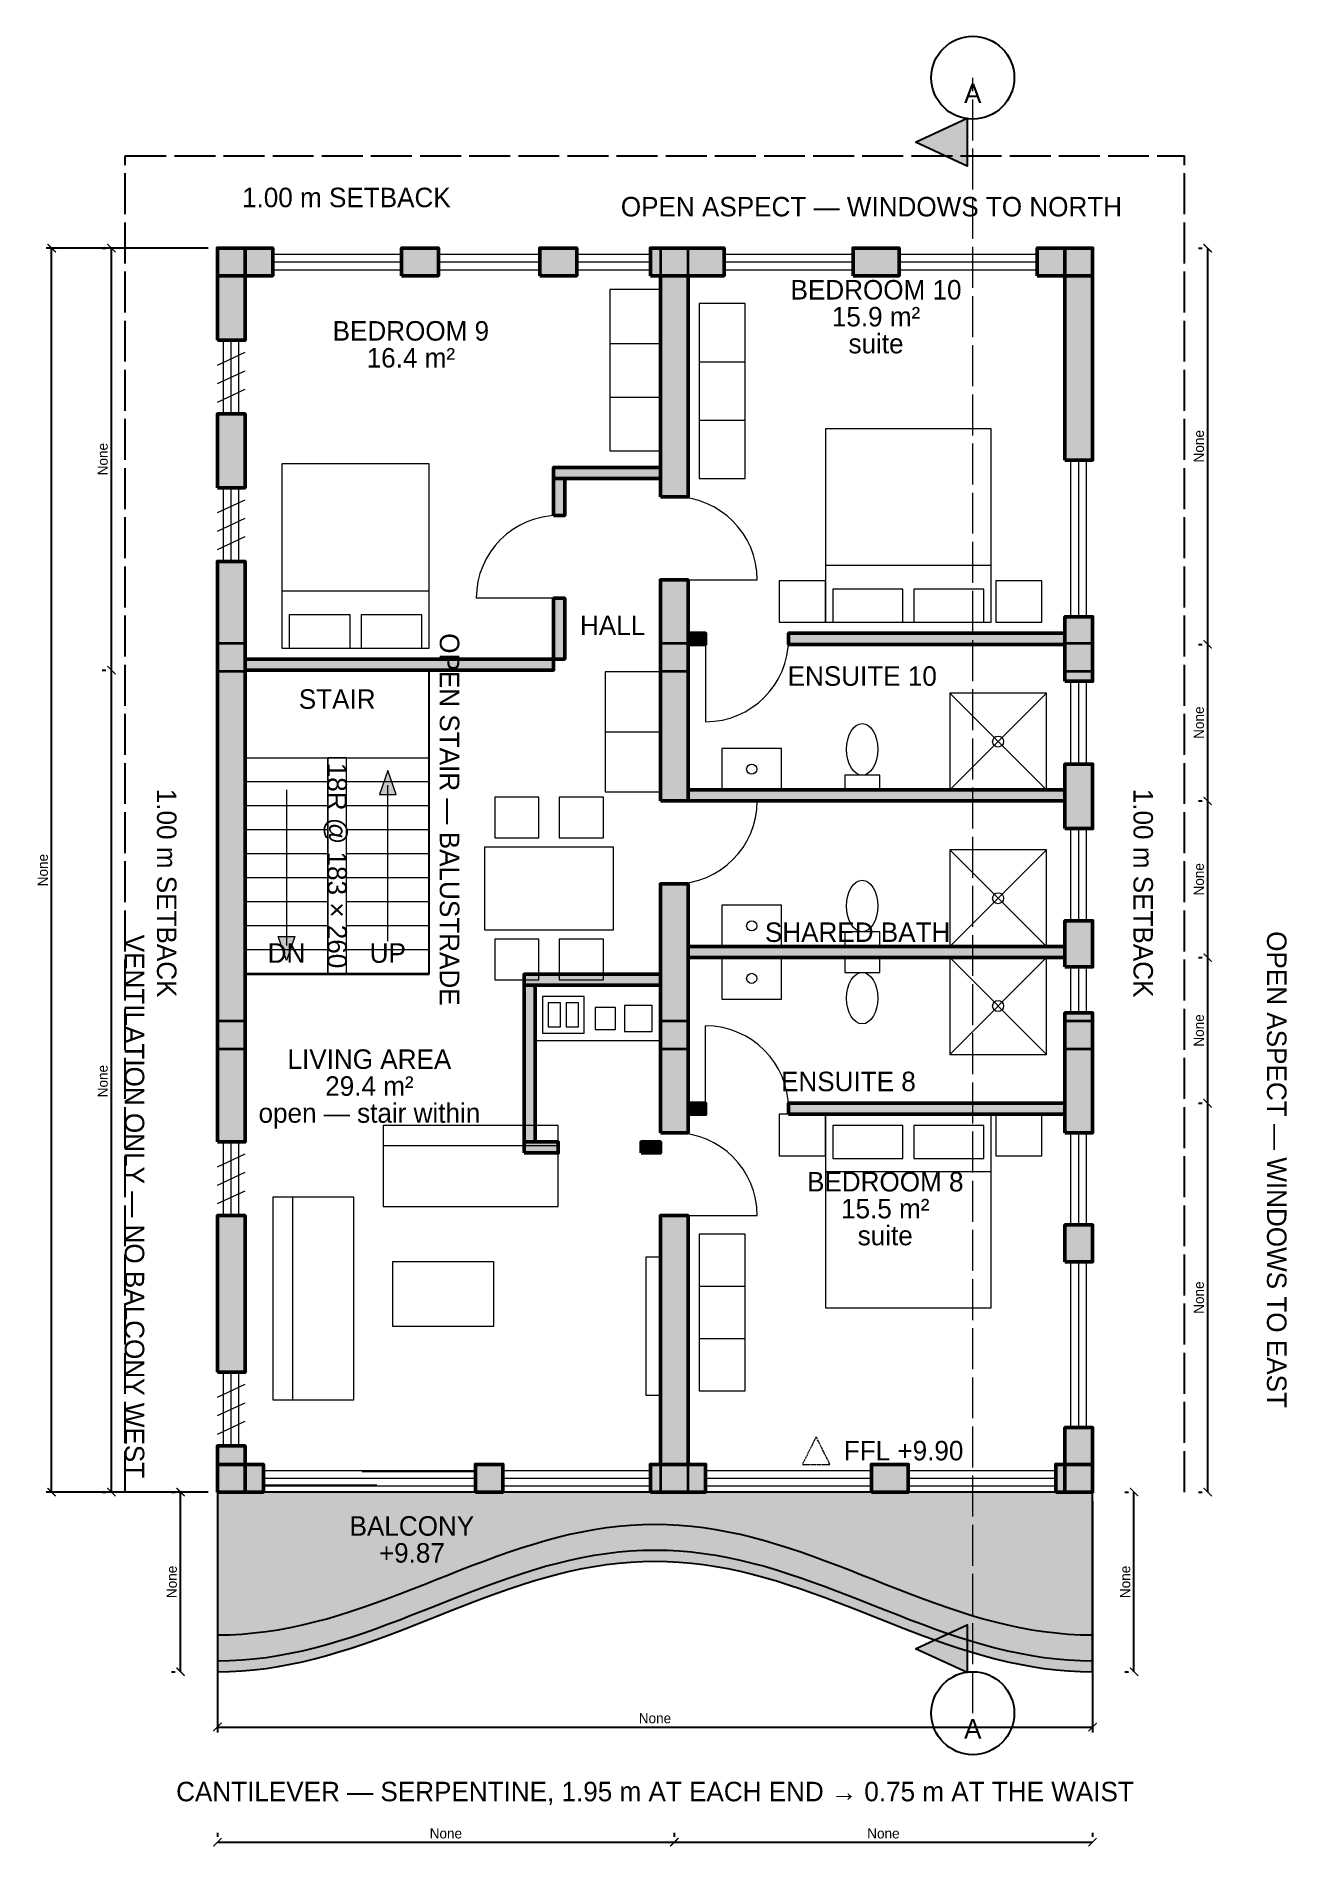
# Model space of a CAD drawing. Header units: millimetres. Extents: x 10533 to 24109, y -350 to 19300.
import ezdxf
from ezdxf.enums import TextEntityAlignment as Align

# ---------------------------------------------------------------- set-up
doc = ezdxf.new("R2010")
doc.units = ezdxf.units.MM
doc.header["$LTSCALE"] = 20
doc.linetypes.add('DASHDOT', pattern=[3.556, 2.54, -0.508, 0, -0.508])
doc.linetypes.add('DASHED', pattern=[1.524, 1.27, -0.254])
for name, color, linetype, lineweight in [('A-ANNO-DIMS', 5, 'CONTINUOUS', 13), ('A-ANNO-PATT', 8, 'CONTINUOUS', 9), ('A-ANNO-SYMB', 5, 'DASHED', 13), ('A-ANNO-TEXT', 7, 'CONTINUOUS', 13), ('A-DOOR', 3, 'CONTINUOUS', 18), ('A-EQPM', 6, 'CONTINUOUS', 13), ('A-FLOR', 7, 'CONTINUOUS', 25), ('A-FLOR-STRS', 2, 'CONTINUOUS', 18), ('A-FURN', 6, 'CONTINUOUS', 13), ('A-GLAZ', 4, 'CONTINUOUS', 18), ('A-WALL', 7, 'CONTINUOUS', 50), ('A-WALL-PATT', 7, 'CONTINUOUS', 9), ('G-ANNO-BNDY', 1, 'DASHDOT', 25), ('S-COLS', 7, 'CONTINUOUS', 35)]:
    doc.layers.add(name, color=color, linetype=linetype, lineweight=lineweight)
doc.dimstyles.new('ARCH', dxfattribs={"dimtxt": 2.2, "dimasz": 1.8, "dimexe": 1.2, "dimexo": 2, "dimgap": 0.8, "dimtad": 1, "dimlfac": 0.001, "dimblk": 'ARCHTICK', "dimcen": 2.5, "dimazin": 3, "dimtfac": 1, "dimtmove": 0, "dimatfit": 3})

# ---------------------------------------------------------------- blocks, each defined once
blk = doc.blocks.new('_ARCHTICK')
at = {"color": 0, "linetype": 'BYBLOCK', "const_width": 0.15}
blk.add_lwpolyline([(-0.5, -0.5), (0.5, 0.5)], dxfattribs=at)

msp = doc.modelspace()

# ---------------------------------------------------------------- hatches: boundary and pattern name
at = {"layer": 'A-ANNO-PATT'}
for points in [[(20080, 18150), (20640, 18410), (20640, 17890)], [(14350, 11330), (14260, 11070), (14440, 11070)], [(13250, 9270), (13160, 9530), (13340, 9530)], [(12500, 3500), (12500, 1550), (12631.944, 1552.283), (12763.889, 1559.115), (12895.833, 1570.445), (13027.778, 1586.184), (13159.722, 1606.215), (13291.667, 1630.385), (13423.611, 1658.509), (13555.556, 1690.373), (13687.5, 1725.736), (13819.444, 1764.327), (13951.389, 1805.854), (14083.333, 1850), (14215.278, 1896.429), (14347.222, 1944.788), (14479.167, 1994.709), (14611.111, 2045.811), (14743.056, 2097.707), (14875, 2150), (15006.944, 2202.293), (15138.889, 2254.189), (15270.833, 2305.291), (15402.778, 2355.212), (15534.722, 2403.571), (15666.667, 2450), (15798.611, 2494.146), (15930.556, 2535.673), (16062.5, 2574.264), (16194.444, 2609.627), (16326.389, 2641.491), (16458.333, 2669.615), (16590.278, 2693.785), (16722.222, 2713.816), (16854.167, 2729.555), (16986.111, 2740.885), (17118.056, 2747.717), (17250, 2750), (17381.944, 2747.717), (17513.889, 2740.885), (17645.833, 2729.555), (17777.778, 2713.816), (17909.722, 2693.785), (18041.667, 2669.615), (18173.611, 2641.491), (18305.556, 2609.627), (18437.5, 2574.264), (18569.444, 2535.673), (18701.389, 2494.146), (18833.333, 2450), (18965.278, 2403.571), (19097.222, 2355.212), (19229.167, 2305.291), (19361.111, 2254.189), (19493.056, 2202.293), (19625, 2150), (19756.944, 2097.707), (19888.889, 2045.811), (20020.833, 1994.709), (20152.778, 1944.788), (20284.722, 1896.429), (20416.667, 1850), (20548.611, 1805.854), (20680.556, 1764.327), (20812.5, 1725.736), (20944.444, 1690.373), (21076.389, 1658.509), (21208.333, 1630.385), (21340.278, 1606.215), (21472.222, 1586.184), (21604.167, 1570.445), (21736.111, 1559.115), (21868.056, 1552.283), (22000, 1550), (22000, 3500)], [(20080, 1800), (20640, 2060), (20640, 1540)]]:
    msp.add_hatch(color=7, dxfattribs=at).paths.add_polyline_path(points)
at = {"layer": 'A-WALL-PATT'}
for points in [[(12500, 16000), (12800, 16000), (12800, 17000), (12500, 17000)], [(12500, 16700), (13100, 16700), (13100, 17000), (12500, 17000)], [(14500, 16700), (14900, 16700), (14900, 17000), (14500, 17000)], [(16000, 16700), (16400, 16700), (16400, 17000), (16000, 17000)], [(17200, 16700), (18000, 16700), (18000, 17000), (17200, 17000)], [(19400, 16700), (19900, 16700), (19900, 17000), (19400, 17000)], [(21400, 16700), (22000, 16700), (22000, 17000), (21400, 17000)], [(21700, 14700), (22000, 14700), (22000, 17000), (21700, 17000)], [(17310, 14300), (17610, 14300), (17610, 16700), (17310, 16700)], [(12500, 14400), (12800, 14400), (12800, 15200), (12500, 15200)], [(16150, 14500), (17310, 14500), (17310, 14620), (16150, 14620)], [(16150, 14100), (16270, 14100), (16270, 14500), (16150, 14500)], [(12500, 7300), (12800, 7300), (12800, 13600), (12500, 13600)], [(17310, 11000), (17610, 11000), (17610, 13400), (17310, 13400)], [(16150, 12540), (16270, 12540), (16270, 13200), (16150, 13200)], [(21700, 12300), (22000, 12300), (22000, 13000), (21700, 13000)], [(17610, 12700), (17800, 12700), (17800, 12820), (17610, 12820)], [(18700, 12700), (21700, 12700), (21700, 12820), (18700, 12820)], [(12800, 12420), (16150, 12420), (16150, 12540), (12800, 12540)], [(21700, 10700), (22000, 10700), (22000, 11400), (21700, 11400)], [(17610, 11000), (21700, 11000), (21700, 11120), (17610, 11120)], [(17310, 7400), (17610, 7400), (17610, 10100), (17310, 10100)], [(21700, 9200), (22000, 9200), (22000, 9700), (21700, 9700)], [(17610, 9300), (21700, 9300), (21700, 9420), (17610, 9420)], [(15830, 9000), (17310, 9000), (17310, 9120), (15830, 9120)], [(15830, 7300), (15950, 7300), (15950, 9000), (15830, 9000)], [(21700, 7400), (22000, 7400), (22000, 8700), (21700, 8700)], [(17610, 7600), (17800, 7600), (17800, 7720), (17610, 7720)], [(18700, 7600), (21700, 7600), (21700, 7720), (18700, 7720)], [(15830, 7180), (16200, 7180), (16200, 7300), (15830, 7300)], [(17100, 7180), (17310, 7180), (17310, 7300), (17100, 7300)], [(12500, 4800), (12800, 4800), (12800, 6500), (12500, 6500)], [(17310, 3800), (17610, 3800), (17610, 6500), (17310, 6500)], [(21700, 6000), (22000, 6000), (22000, 6400), (21700, 6400)], [(21700, 3500), (22000, 3500), (22000, 4200), (21700, 4200)], [(12500, 3500), (12800, 3500), (12800, 4000), (12500, 4000)], [(12500, 3500), (13000, 3500), (13000, 3800), (12500, 3800)], [(15300, 3500), (15600, 3500), (15600, 3800), (15300, 3800)], [(17200, 3500), (17800, 3500), (17800, 3800), (17200, 3800)], [(19600, 3500), (20000, 3500), (20000, 3800), (19600, 3800)], [(21600, 3500), (22000, 3500), (22000, 3800), (21600, 3800)]]:
    msp.add_hatch(color=7, dxfattribs=at).paths.add_polyline_path(points)

# ---------------------------------------------------------------- linework, layer by layer
at = {"layer": 'A-ANNO-SYMB', "linetype": 'DASHED', "ltscale": 17.5}
msp.add_line((20700, 1100), (20700, 18850), dxfattribs=at)
at = {"layer": 'A-ANNO-SYMB'}
msp.add_lwpolyline([(19000, 4100), (18850, 3800), (19150, 3800)], close=True, dxfattribs=at)
at = {"layer": 'A-DOOR'}
for p, q in [((17310, 14300), (17610, 14300)), ((16150, 14100), (16270, 14100)), ((17310, 13400), (17610, 13400)), ((17460, 13400), (18360, 13400)), ((16210, 13200), (15310, 13200)), ((16150, 13200), (16270, 13200)), ((17800, 12700), (17800, 12820)), ((18700, 12700), (18700, 12820)), ((17800, 12760), (17800, 11860)), ((17310, 11000), (17610, 11000)), ((17460, 11000), (18360, 11000)), ((17310, 10100), (17610, 10100)), ((17800, 7660), (17800, 8560)), ((17800, 7600), (17800, 7720)), ((18700, 7600), (18700, 7720)), ((16200, 7180), (16200, 7300)), ((17100, 7180), (17100, 7300)), ((17310, 7400), (17610, 7400)), ((17310, 6500), (17610, 6500)), ((17460, 6500), (18360, 6500))]:
    msp.add_line(p, q, dxfattribs=at)
for centre, start, end in [((17460, 13400), 0, 90), ((16210, 13200), 90, 180), ((17800, 12760), -90, 0), ((17460, 11000), -90, 0), ((17800, 7660), 0, 90), ((17460, 6500), 0, 90)]:
    msp.add_arc(centre, 900, start, end, dxfattribs=at)
at = {"layer": 'A-EQPM'}
for p, q in [((20450, 11120), (21500, 12170)), ((21500, 11120), (20450, 12170)), ((20450, 9420), (21500, 10470)), ((21500, 9420), (20450, 10470)), ((20450, 8250), (21500, 9300)), ((21500, 8250), (20450, 9300))]:
    msp.add_line(p, q, dxfattribs=at)
for points in [[(20450, 11120), (21500, 11120), (21500, 12170), (20450, 12170)], [(17975, 11120), (18625, 11120), (18625, 11570), (17975, 11570)], [(19310, 11120), (19690, 11120), (19690, 11280), (19310, 11280)], [(20450, 9420), (21500, 9420), (21500, 10470), (20450, 10470)], [(17975, 9420), (18625, 9420), (18625, 9870), (17975, 9870)], [(19310, 9420), (19690, 9420), (19690, 9580), (19310, 9580)], [(17975, 8850), (18625, 8850), (18625, 9300), (17975, 9300)], [(19310, 9140), (19690, 9140), (19690, 9300), (19310, 9300)], [(20450, 8250), (21500, 8250), (21500, 9300), (20450, 9300)], [(16030, 8480), (16480, 8480), (16480, 8880), (16030, 8880)], [(16090, 8550), (16225, 8550), (16225, 8810), (16090, 8810)], [(16285, 8550), (16420, 8550), (16420, 8810), (16285, 8810)]]:
    msp.add_lwpolyline(points, close=True, dxfattribs=at)
for centre, radius in [((20975, 11645), 60), ((18300, 11345), 55), ((20975, 9945), 60), ((18300, 9645), 55), ((18300, 9075), 55), ((20975, 8775), 60)]:
    msp.add_circle(centre, radius, dxfattribs=at)
for centre in [(19500, 11560), (19500, 9860), (19500, 8860)]:
    msp.add_ellipse(centre, major_axis=(0, 280), ratio=0.607142857, dxfattribs=at)
at = {"layer": 'A-FLOR'}
for p, q in [((14800, 9120), (14800, 12420)), ((12800, 9120), (14800, 9120))]:
    msp.add_line(p, q, dxfattribs=at)
for points in [[(20080, 18150), (20640, 18410), (20640, 17890)], [(12500, 3500), (12500, 1550), (12631.944, 1552.283), (12763.889, 1559.115), (12895.833, 1570.445), (13027.778, 1586.184), (13159.722, 1606.215), (13291.667, 1630.385), (13423.611, 1658.509), (13555.556, 1690.373), (13687.5, 1725.736), (13819.444, 1764.327), (13951.389, 1805.854), (14083.333, 1850), (14215.278, 1896.429), (14347.222, 1944.788), (14479.167, 1994.709), (14611.111, 2045.811), (14743.056, 2097.707), (14875, 2150), (15006.944, 2202.293), (15138.889, 2254.189), (15270.833, 2305.291), (15402.778, 2355.212), (15534.722, 2403.571), (15666.667, 2450), (15798.611, 2494.146), (15930.556, 2535.673), (16062.5, 2574.264), (16194.444, 2609.627), (16326.389, 2641.491), (16458.333, 2669.615), (16590.278, 2693.785), (16722.222, 2713.816), (16854.167, 2729.555), (16986.111, 2740.885), (17118.056, 2747.717), (17250, 2750), (17381.944, 2747.717), (17513.889, 2740.885), (17645.833, 2729.555), (17777.778, 2713.816), (17909.722, 2693.785), (18041.667, 2669.615), (18173.611, 2641.491), (18305.556, 2609.627), (18437.5, 2574.264), (18569.444, 2535.673), (18701.389, 2494.146), (18833.333, 2450), (18965.278, 2403.571), (19097.222, 2355.212), (19229.167, 2305.291), (19361.111, 2254.189), (19493.056, 2202.293), (19625, 2150), (19756.944, 2097.707), (19888.889, 2045.811), (20020.833, 1994.709), (20152.778, 1944.788), (20284.722, 1896.429), (20416.667, 1850), (20548.611, 1805.854), (20680.556, 1764.327), (20812.5, 1725.736), (20944.444, 1690.373), (21076.389, 1658.509), (21208.333, 1630.385), (21340.278, 1606.215), (21472.222, 1586.184), (21604.167, 1570.445), (21736.111, 1559.115), (21868.056, 1552.283), (22000, 1550), (22000, 3500)], [(20080, 1800), (20640, 2060), (20640, 1540)]]:
    msp.add_lwpolyline(points, close=True, dxfattribs=at)
at = {"layer": 'A-FLOR', "linetype": 'DASHED', "ltscale": 17.5}
msp.add_lwpolyline([(12500, 1950), (12631.944, 1952.283), (12763.889, 1959.115), (12895.833, 1970.445), (13027.778, 1986.184), (13159.722, 2006.215), (13291.667, 2030.385), (13423.611, 2058.509), (13555.556, 2090.373), (13687.5, 2125.736), (13819.444, 2164.327), (13951.389, 2205.854), (14083.333, 2250), (14215.278, 2296.429), (14347.222, 2344.788), (14479.167, 2394.709), (14611.111, 2445.811), (14743.056, 2497.707), (14875, 2550), (15006.944, 2602.293), (15138.889, 2654.189), (15270.833, 2705.291), (15402.778, 2755.212), (15534.722, 2803.571), (15666.667, 2850), (15798.611, 2894.146), (15930.556, 2935.673), (16062.5, 2974.264), (16194.444, 3009.627), (16326.389, 3041.491), (16458.333, 3069.615), (16590.278, 3093.785), (16722.222, 3113.816), (16854.167, 3129.555), (16986.111, 3140.885), (17118.056, 3147.717), (17250, 3150), (17381.944, 3147.717), (17513.889, 3140.885), (17645.833, 3129.555), (17777.778, 3113.816), (17909.722, 3093.785), (18041.667, 3069.615), (18173.611, 3041.491), (18305.556, 3009.627), (18437.5, 2974.264), (18569.444, 2935.673), (18701.389, 2894.146), (18833.333, 2850), (18965.278, 2803.571), (19097.222, 2755.212), (19229.167, 2705.291), (19361.111, 2654.189), (19493.056, 2602.293), (19625, 2550), (19756.944, 2497.707), (19888.889, 2445.811), (20020.833, 2394.709), (20152.778, 2344.788), (20284.722, 2296.429), (20416.667, 2250), (20548.611, 2205.854), (20680.556, 2164.327), (20812.5, 2125.736), (20944.444, 2090.373), (21076.389, 2058.509), (21208.333, 2030.385), (21340.278, 2006.215), (21472.222, 1986.184), (21604.167, 1970.445), (21736.111, 1959.115), (21868.056, 1952.283), (22000, 1950)], dxfattribs=at)
at = {"layer": 'A-FLOR'}
for points in [[(12500, 1670), (12631.944, 1672.283), (12763.889, 1679.115), (12895.833, 1690.445), (13027.778, 1706.184), (13159.722, 1726.215), (13291.667, 1750.385), (13423.611, 1778.509), (13555.556, 1810.373), (13687.5, 1845.736), (13819.444, 1884.327), (13951.389, 1925.854), (14083.333, 1970), (14215.278, 2016.429), (14347.222, 2064.788), (14479.167, 2114.709), (14611.111, 2165.811), (14743.056, 2217.707), (14875, 2270), (15006.944, 2322.293), (15138.889, 2374.189), (15270.833, 2425.291), (15402.778, 2475.212), (15534.722, 2523.571), (15666.667, 2570), (15798.611, 2614.146), (15930.556, 2655.673), (16062.5, 2694.264), (16194.444, 2729.627), (16326.389, 2761.491), (16458.333, 2789.615), (16590.278, 2813.785), (16722.222, 2833.816), (16854.167, 2849.555), (16986.111, 2860.885), (17118.056, 2867.717), (17250, 2870), (17381.944, 2867.717), (17513.889, 2860.885), (17645.833, 2849.555), (17777.778, 2833.816), (17909.722, 2813.785), (18041.667, 2789.615), (18173.611, 2761.491), (18305.556, 2729.627), (18437.5, 2694.264), (18569.444, 2655.673), (18701.389, 2614.146), (18833.333, 2570), (18965.278, 2523.571), (19097.222, 2475.212), (19229.167, 2425.291), (19361.111, 2374.189), (19493.056, 2322.293), (19625, 2270), (19756.944, 2217.707), (19888.889, 2165.811), (20020.833, 2114.709), (20152.778, 2064.788), (20284.722, 2016.429), (20416.667, 1970), (20548.611, 1925.854), (20680.556, 1884.327), (20812.5, 1845.736), (20944.444, 1810.373), (21076.389, 1778.509), (21208.333, 1750.385), (21340.278, 1726.215), (21472.222, 1706.184), (21604.167, 1690.445), (21736.111, 1679.115), (21868.056, 1672.283), (22000, 1670)], [(12500, 1550), (12631.944, 1552.283), (12763.889, 1559.115), (12895.833, 1570.445), (13027.778, 1586.184), (13159.722, 1606.215), (13291.667, 1630.385), (13423.611, 1658.509), (13555.556, 1690.373), (13687.5, 1725.736), (13819.444, 1764.327), (13951.389, 1805.854), (14083.333, 1850), (14215.278, 1896.429), (14347.222, 1944.788), (14479.167, 1994.709), (14611.111, 2045.811), (14743.056, 2097.707), (14875, 2150), (15006.944, 2202.293), (15138.889, 2254.189), (15270.833, 2305.291), (15402.778, 2355.212), (15534.722, 2403.571), (15666.667, 2450), (15798.611, 2494.146), (15930.556, 2535.673), (16062.5, 2574.264), (16194.444, 2609.627), (16326.389, 2641.491), (16458.333, 2669.615), (16590.278, 2693.785), (16722.222, 2713.816), (16854.167, 2729.555), (16986.111, 2740.885), (17118.056, 2747.717), (17250, 2750), (17381.944, 2747.717), (17513.889, 2740.885), (17645.833, 2729.555), (17777.778, 2713.816), (17909.722, 2693.785), (18041.667, 2669.615), (18173.611, 2641.491), (18305.556, 2609.627), (18437.5, 2574.264), (18569.444, 2535.673), (18701.389, 2494.146), (18833.333, 2450), (18965.278, 2403.571), (19097.222, 2355.212), (19229.167, 2305.291), (19361.111, 2254.189), (19493.056, 2202.293), (19625, 2150), (19756.944, 2097.707), (19888.889, 2045.811), (20020.833, 1994.709), (20152.778, 1944.788), (20284.722, 1896.429), (20416.667, 1850), (20548.611, 1805.854), (20680.556, 1764.327), (20812.5, 1725.736), (20944.444, 1690.373), (21076.389, 1658.509), (21208.333, 1630.385), (21340.278, 1606.215), (21472.222, 1586.184), (21604.167, 1570.445), (21736.111, 1559.115), (21868.056, 1552.283), (22000, 1550)]]:
    msp.add_lwpolyline(points, dxfattribs=at)
for centre in [(20700, 18850), (20700, 1100)]:
    msp.add_circle(centre, 450, dxfattribs=at)
at = {"layer": 'A-FLOR-STRS'}
for p, q in [((12800, 11470), (14800, 11470)), ((12800, 11470), (13700, 11470)), ((13700, 9130), (13700, 11470)), ((13900, 11470), (14800, 11470)), ((13900, 9130), (13900, 11470)), ((12800, 11210), (13700, 11210)), ((13900, 11210), (14800, 11210)), ((13250, 11120), (13250, 9430)), ((14350, 9480), (14350, 11170)), ((12800, 10950), (13700, 10950)), ((13900, 10950), (14800, 10950)), ((12800, 10690), (13700, 10690)), ((13900, 10690), (14800, 10690)), ((12800, 10430), (13700, 10430)), ((13900, 10430), (14800, 10430)), ((12800, 10170), (13700, 10170)), ((13900, 10170), (14800, 10170)), ((12800, 9910), (13700, 9910)), ((13900, 9910), (14800, 9910)), ((12800, 9650), (13700, 9650)), ((13900, 9650), (14800, 9650)), ((12800, 9390), (13700, 9390)), ((13900, 9390), (14800, 9390)), ((12800, 9130), (13700, 9130)), ((13900, 9130), (14800, 9130))]:
    msp.add_line(p, q, dxfattribs=at)
for points in [[(13700, 9130), (13900, 9130), (13900, 11470), (13700, 11470)], [(14350, 11330), (14260, 11070), (14440, 11070)], [(13250, 9270), (13160, 9530), (13340, 9530)]]:
    msp.add_lwpolyline(points, close=True, dxfattribs=at)
at = {"layer": 'A-FURN'}
for p, q in [((16760, 15966.667), (17310, 15966.667)), ((17730, 15766.667), (18230, 15766.667)), ((16760, 15383.333), (17310, 15383.333)), ((17730, 15133.333), (18230, 15133.333)), ((19100, 13560), (20900, 13560)), ((13200, 13280), (14800, 13280)), ((16710, 11750), (17310, 11750)), ((19100, 6980), (20900, 6980)), ((17730, 5733.333), (18230, 5733.333)), ((17730, 5166.667), (18230, 5166.667)), ((12500, 1550), (12500, 3500)), ((22000, 1550), (22000, 3500))]:
    msp.add_line(p, q, dxfattribs=at)
for points in [[(16760, 14800), (17310, 14800), (17310, 16550), (16760, 16550)], [(17730, 14500), (18230, 14500), (18230, 16400), (17730, 16400)], [(19100, 12940), (20900, 12940), (20900, 15040), (19100, 15040)], [(13200, 12660), (14800, 12660), (14800, 14660), (13200, 14660)], [(18600, 12940), (19100, 12940), (19100, 13390), (18600, 13390)], [(20950, 12940), (21450, 12940), (21450, 13390), (20950, 13390)], [(19180, 12940), (19940, 12940), (19940, 13300), (19180, 13300)], [(20060, 12940), (20820, 12940), (20820, 13300), (20060, 13300)], [(13280, 12660), (13940, 12660), (13940, 13020), (13280, 13020)], [(14060, 12660), (14720, 12660), (14720, 13020), (14060, 13020)], [(16710, 11100), (17310, 11100), (17310, 12400), (16710, 12400)], [(15510, 10600), (15990, 10600), (15990, 11040), (15510, 11040)], [(16210, 10600), (16690, 10600), (16690, 11040), (16210, 11040)], [(15400, 9600), (16800, 9600), (16800, 10500), (15400, 10500)], [(15510, 9060), (15990, 9060), (15990, 9500), (15510, 9500)], [(16210, 9060), (16690, 9060), (16690, 9500), (16210, 9500)], [(15950, 8400), (17310, 8400), (17310, 9000), (15950, 9000)], [(16600, 8520), (16820, 8520), (16820, 8760), (16600, 8760)], [(16920, 8500), (17220, 8500), (17220, 8780), (16920, 8780)], [(14300, 6600), (16200, 6600), (16200, 7480), (14300, 7480)], [(14300, 7260), (16200, 7260), (16200, 7480), (14300, 7480)], [(18600, 7150), (19100, 7150), (19100, 7600), (18600, 7600)], [(19100, 5500), (20900, 5500), (20900, 7600), (19100, 7600)], [(19180, 7120), (19940, 7120), (19940, 7480), (19180, 7480)], [(20060, 7120), (20820, 7120), (20820, 7480), (20060, 7480)], [(20950, 7150), (21450, 7150), (21450, 7600), (20950, 7600)], [(13100, 4500), (13980, 4500), (13980, 6700), (13100, 6700)], [(13100, 4500), (13320, 4500), (13320, 6700), (13100, 6700)], [(17730, 4600), (18230, 4600), (18230, 6300), (17730, 6300)], [(14400, 5300), (15500, 5300), (15500, 6000), (14400, 6000)], [(17150, 4550), (17310, 4550), (17310, 6050), (17150, 6050)]]:
    msp.add_lwpolyline(points, close=True, dxfattribs=at)
at = {"layer": 'A-GLAZ'}
for p, q in [((13100, 16700), (13100, 17000)), ((13100, 16934), (14500, 16934)), ((14500, 16700), (14500, 17000)), ((14900, 16700), (14900, 17000)), ((14900, 16934), (16000, 16934)), ((16000, 16700), (16000, 17000)), ((16400, 16700), (16400, 17000)), ((16400, 16934), (17200, 16934)), ((17200, 16700), (17200, 17000)), ((18000, 16700), (18000, 17000)), ((18000, 16934), (19400, 16934)), ((19400, 16700), (19400, 17000)), ((19900, 16700), (19900, 17000)), ((19900, 16934), (21400, 16934)), ((21400, 16700), (21400, 17000)), ((13100, 16850), (14500, 16850)), ((13100, 16766), (14500, 16766)), ((14900, 16850), (16000, 16850)), ((14900, 16766), (16000, 16766)), ((16400, 16850), (17200, 16850)), ((16400, 16766), (17200, 16766)), ((18000, 16850), (19400, 16850)), ((18000, 16766), (19400, 16766)), ((19900, 16850), (21400, 16850)), ((19900, 16766), (21400, 16766)), ((12500, 16000), (12800, 16000)), ((12566, 15200), (12566, 16000)), ((12650, 15200), (12650, 16000)), ((12734, 15200), (12734, 16000)), ((12500, 15730), (12800, 15870)), ((12500, 15530), (12800, 15670)), ((12500, 15330), (12800, 15470)), ((12500, 15200), (12800, 15200)), ((21700, 14700), (22000, 14700)), ((21766, 13000), (21766, 14700)), ((21850, 13000), (21850, 14700)), ((21934, 13000), (21934, 14700)), ((12500, 14400), (12800, 14400)), ((12566, 13600), (12566, 14400)), ((12650, 13600), (12650, 14400)), ((12734, 13600), (12734, 14400)), ((12500, 14130), (12800, 14270)), ((12500, 13930), (12800, 14070)), ((12500, 13730), (12800, 13870)), ((12500, 13600), (12800, 13600)), ((21700, 13000), (22000, 13000)), ((21700, 12300), (22000, 12300)), ((21766, 11400), (21766, 12300)), ((21850, 11400), (21850, 12300)), ((21934, 11400), (21934, 12300)), ((21700, 11400), (22000, 11400)), ((21700, 10700), (22000, 10700)), ((21766, 9700), (21766, 10700)), ((21850, 9700), (21850, 10700)), ((21934, 9700), (21934, 10700)), ((21700, 9700), (22000, 9700)), ((21700, 9200), (22000, 9200)), ((21766, 8700), (21766, 9200)), ((21850, 8700), (21850, 9200)), ((21934, 8700), (21934, 9200)), ((21700, 8700), (22000, 8700)), ((12500, 7300), (12800, 7300)), ((12566, 6500), (12566, 7300)), ((12650, 6500), (12650, 7300)), ((12734, 6500), (12734, 7300)), ((21700, 7400), (22000, 7400)), ((21766, 6400), (21766, 7400)), ((21850, 6400), (21850, 7400)), ((21934, 6400), (21934, 7400)), ((12500, 7030), (12800, 7170)), ((12500, 6830), (12800, 6970)), ((12500, 6630), (12800, 6770)), ((12500, 6500), (12800, 6500)), ((21700, 6400), (22000, 6400)), ((21700, 6000), (22000, 6000)), ((21766, 4200), (21766, 6000)), ((21850, 4200), (21850, 6000)), ((21934, 4200), (21934, 6000)), ((12500, 4800), (12800, 4800)), ((12566, 4000), (12566, 4800)), ((12650, 4000), (12650, 4800)), ((12734, 4000), (12734, 4800)), ((12500, 4530), (12800, 4670)), ((12500, 4330), (12800, 4470)), ((12500, 4130), (12800, 4270)), ((21700, 4200), (22000, 4200)), ((12500, 4000), (12800, 4000)), ((13000, 3500), (13000, 3800)), ((13000, 3734), (15300, 3734)), ((15300, 3500), (15300, 3800)), ((15600, 3500), (15600, 3800)), ((15600, 3734), (17200, 3734)), ((17200, 3500), (17200, 3800)), ((17800, 3500), (17800, 3800)), ((17800, 3734), (19600, 3734)), ((19600, 3500), (19600, 3800)), ((20000, 3500), (20000, 3800)), ((20000, 3734), (21600, 3734)), ((21600, 3500), (21600, 3800)), ((13000, 3650), (15300, 3650)), ((13000, 3578), (14230, 3578)), ((13000, 3566), (15300, 3566)), ((14070, 3722), (15300, 3722)), ((15600, 3650), (17200, 3650)), ((15600, 3566), (17200, 3566)), ((17800, 3650), (19600, 3650)), ((17800, 3566), (19600, 3566)), ((20000, 3650), (21600, 3650)), ((20000, 3566), (21600, 3566))]:
    msp.add_line(p, q, dxfattribs=at)
at = {"layer": 'A-WALL'}
for points in [[(12500, 16000), (12800, 16000), (12800, 17000), (12500, 17000)], [(12500, 16700), (13100, 16700), (13100, 17000), (12500, 17000)], [(14500, 16700), (14900, 16700), (14900, 17000), (14500, 17000)], [(16000, 16700), (16400, 16700), (16400, 17000), (16000, 17000)], [(17200, 16700), (18000, 16700), (18000, 17000), (17200, 17000)], [(19400, 16700), (19900, 16700), (19900, 17000), (19400, 17000)], [(21400, 16700), (22000, 16700), (22000, 17000), (21400, 17000)], [(21700, 14700), (22000, 14700), (22000, 17000), (21700, 17000)], [(17310, 14300), (17610, 14300), (17610, 16700), (17310, 16700)], [(12500, 14400), (12800, 14400), (12800, 15200), (12500, 15200)], [(16150, 14500), (17310, 14500), (17310, 14620), (16150, 14620)], [(16150, 14100), (16270, 14100), (16270, 14500), (16150, 14500)], [(12500, 7300), (12800, 7300), (12800, 13600), (12500, 13600)], [(17310, 11000), (17610, 11000), (17610, 13400), (17310, 13400)], [(16150, 12540), (16270, 12540), (16270, 13200), (16150, 13200)], [(21700, 12300), (22000, 12300), (22000, 13000), (21700, 13000)], [(17610, 12700), (17800, 12700), (17800, 12820), (17610, 12820)], [(18700, 12700), (21700, 12700), (21700, 12820), (18700, 12820)], [(12800, 12420), (16150, 12420), (16150, 12540), (12800, 12540)], [(21700, 10700), (22000, 10700), (22000, 11400), (21700, 11400)], [(17610, 11000), (21700, 11000), (21700, 11120), (17610, 11120)], [(17310, 7400), (17610, 7400), (17610, 10100), (17310, 10100)], [(21700, 9200), (22000, 9200), (22000, 9700), (21700, 9700)], [(17610, 9300), (21700, 9300), (21700, 9420), (17610, 9420)], [(15830, 9000), (17310, 9000), (17310, 9120), (15830, 9120)], [(15830, 7300), (15950, 7300), (15950, 9000), (15830, 9000)], [(21700, 7400), (22000, 7400), (22000, 8700), (21700, 8700)], [(17610, 7600), (17800, 7600), (17800, 7720), (17610, 7720)], [(18700, 7600), (21700, 7600), (21700, 7720), (18700, 7720)], [(15830, 7180), (16200, 7180), (16200, 7300), (15830, 7300)], [(17100, 7180), (17310, 7180), (17310, 7300), (17100, 7300)], [(12500, 4800), (12800, 4800), (12800, 6500), (12500, 6500)], [(17310, 3800), (17610, 3800), (17610, 6500), (17310, 6500)], [(21700, 6000), (22000, 6000), (22000, 6400), (21700, 6400)], [(21700, 3500), (22000, 3500), (22000, 4200), (21700, 4200)], [(12500, 3500), (12800, 3500), (12800, 4000), (12500, 4000)], [(12500, 3500), (13000, 3500), (13000, 3800), (12500, 3800)], [(15300, 3500), (15600, 3500), (15600, 3800), (15300, 3800)], [(17200, 3500), (17800, 3500), (17800, 3800), (17200, 3800)], [(19600, 3500), (20000, 3500), (20000, 3800), (19600, 3800)], [(21600, 3500), (22000, 3500), (22000, 3800), (21600, 3800)]]:
    msp.add_lwpolyline(points, close=True, dxfattribs=at)
at = {"layer": 'G-ANNO-BNDY', "linetype": 'DASHED', "ltscale": 17.5}
for p, q in [((11500, 3500), (11500, 18000)), ((11500, 18000), (23000, 18000)), ((23000, 3500), (23000, 18000))]:
    msp.add_line(p, q, dxfattribs=at)
at = {"layer": 'S-COLS'}
for points in [[(12500, 16700), (12800, 16700), (12800, 17000), (12500, 17000)], [(17310, 16700), (17610, 16700), (17610, 17000), (17310, 17000)], [(21700, 16700), (22000, 16700), (22000, 17000), (21700, 17000)], [(12500, 12410), (12800, 12410), (12800, 12710), (12500, 12710)], [(17310, 12410), (17610, 12410), (17610, 12710), (17310, 12710)], [(21700, 12410), (22000, 12410), (22000, 12710), (21700, 12710)], [(12500, 8310), (12800, 8310), (12800, 8610), (12500, 8610)], [(17310, 8310), (17610, 8310), (17610, 8610), (17310, 8610)], [(21700, 8310), (22000, 8310), (22000, 8610), (21700, 8610)], [(12500, 3500), (12800, 3500), (12800, 3800), (12500, 3800)], [(17310, 3500), (17610, 3500), (17610, 3800), (17310, 3800)], [(21700, 3500), (22000, 3500), (22000, 3800), (21700, 3800)]]:
    msp.add_lwpolyline(points, close=True, dxfattribs=at)

# ---------------------------------------------------------------- texts
at = {"layer": 'A-ANNO-TEXT'}
for s, height, p in [('A', 211.667, (20700, 18680)), ('1.00 m SETBACK', 211.66667, (13900, 17550)), ('OPEN ASPECT — WINDOWS TO NORTH', 211.66667, (19600, 17450)), ('BEDROOM 10', 211.6667, (19650, 16548.285)), ('15.9 m²', 211.6667, (19650, 16256.185)), ('BEDROOM 9', 211.6667, (14600, 16102.235)), ('16.4 m²', 211.6667, (14600, 15810.135)), ('suite', 211.6667, (19650, 15964.085)), ('HALL', 211.6667, (16790, 12906.185)), ('ENSUITE 10', 211.6667, (19500, 12356.185)), ('STAIR', 211.6667, (13800, 12106.185)), ('SHARED BATH', 211.66667, (19450, 9576.185)), ('LIVING AREA', 211.66667, (14150, 8198.285)), ('ENSUITE 8', 211.6667, (19350, 7956.185)), ('29.4 m²', 211.6667, (14150, 7906.185)), ('open — stair within', 211.66667, (14150, 7614.085)), ('BEDROOM 8', 211.6667, (19750, 6868.285)), ('15.5 m²', 211.6667, (19750, 6576.185)), ('suite', 211.6667, (19750, 6284.085)), ('BALCONY', 211.6667, (14611.111, 3132.235)), ('+9.87', 211.6667, (14611.111, 2840.135)), ('A', 211.667, (20700, 930)), ('CANTILEVER — SERPENTINE, 1.95 m AT EACH END → 0.75 m AT THE WAIST', 211.66667, (17250, 250))]:
    msp.add_text(s, height=height, dxfattribs=at).set_placement(p, align=Align.MIDDLE_CENTER)
for s, p in [('OPEN STAIR — BALUSTRADE', (15020, 10800)), ('1.00 m SETBACK', (11950, 10000)), ('1.00 m SETBACK', (22550, 10000)), ('VENTILATION ONLY — NO BALCONY WEST', (11600, 6600)), ('OPEN ASPECT — WINDOWS TO EAST', (24000, 7000))]:
    msp.add_text(s, height=211.66667, rotation=-90, dxfattribs=at).set_placement(p, align=Align.MIDDLE_CENTER)
msp.add_text('FFL +9.90', height=211.6667, dxfattribs=at).set_placement((19300, 3950), align=Align.MIDDLE_LEFT)
at = {"layer": 'A-FLOR-STRS'}
msp.add_text('18R @ 183 × 260', height=211.66667, rotation=-90, dxfattribs=at).set_placement((13800, 10300), align=Align.MIDDLE_CENTER)
for s, p in [('DN', (13250, 9350)), ('UP', (14350, 9350))]:
    msp.add_text(s, height=211.6667, dxfattribs=at).set_placement(p, align=Align.MIDDLE_CENTER)

# ---------------------------------------------------------------- dimensions: what is measured, and where the dimension line sits
at = {"layer": 'A-ANNO-DIMS'}
for base, p1, p2 in [((10700, 3500), (12500, 3500), (12500, 17000)), ((11350, 12420), (11350, 12420), (11350, 17000)), ((23250, 12700), (23250, 12700), (23250, 17000)), ((23250, 11000), (23250, 11000), (23250, 12700)), ((11350, 3500), (11350, 3500), (11350, 12420)), ((23250, 9300), (23250, 9300), (23250, 11000)), ((23250, 7720), (23250, 7720), (23250, 9300)), ((23250, 3500), (23250, 3500), (23250, 7720)), ((12100, 1550), (12100, 1550), (12100, 3500)), ((22450, 1550), (22450, 1550), (22450, 3500))]:
    msp.add_linear_dim(base=base, p1=p1, p2=p2, angle=90, text='None', dimstyle='ARCH', override={"dimscale": 50}, dxfattribs=at).render()
for base, p1, p2 in [((12500, 950), (12500, 3500), (22000, 3500)), ((12500, -300), (12500, -300), (17460, -300)), ((17460, -300), (17460, -300), (22000, -300))]:
    msp.add_linear_dim(base=base, p1=p1, p2=p2, text='None', dimstyle='ARCH', override={"dimscale": 50}, dxfattribs=at).render()

doc.saveas('drawing.dxf')
